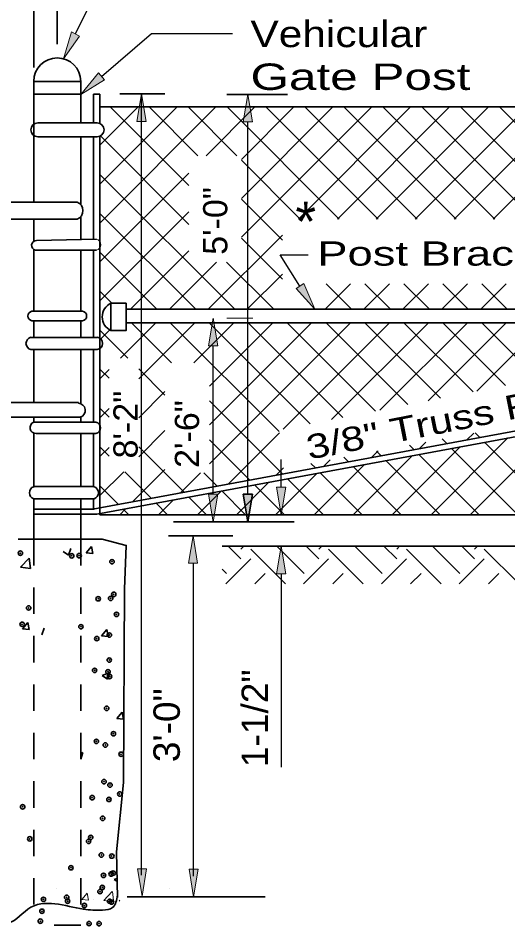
# Model space of a CAD drawing. Extents: x 36.5 to 71.8, y 27 to 49.
# Drawn here: x 63.673 to 65.897, y 41.217 to 45.339 of the extents above; entities that cross this region are included whole.
import ezdxf

# ---------------------------------------------------------------- set-up
doc = ezdxf.new("R2010")
doc.units = 0
doc.header["$LTSCALE"] = 0.04
doc.header["$PDMODE"] = 32
doc.header["$PDSIZE"] = 0.02
doc.linetypes.add('MEDIUM_DASHED', pattern=[4.5, 3, -1.5])
for name, color, linetype, lineweight in [('1', 7, 'Continuous', 35), ('2', 7, 'MEDIUM_DASHED', 35), ('3', 7, 'Continuous', 13), ('4', 7, 'Continuous', 35), ('6', 7, 'Continuous', 13)]:
    doc.layers.add(name, color=color, linetype=linetype, lineweight=lineweight)

msp = doc.modelspace()

# ---------------------------------------------------------------- hatches: boundary and pattern name
at = {"layer": '1'}
for points in [[(64.73733, 44.86825), (64.69567, 44.86825), (64.7165, 44.99325), (64.7165, 44.99325)], [(64.57975, 43.85167), (64.53808, 43.85167), (64.55892, 43.97667), (64.55892, 43.97667)], [(64.88867, 43.20942), (64.847, 43.20942), (64.86783, 43.08442), (64.86783, 43.08442)], [(64.57975, 43.17692), (64.53808, 43.17692), (64.55892, 43.05192), (64.55892, 43.05192)], [(64.73733, 43.17692), (64.69567, 43.17692), (64.7165, 43.05192), (64.7165, 43.05192)], [(64.48825, 42.86358), (64.44658, 42.86358), (64.46742, 42.98858), (64.46742, 42.98858)], [(64.88867, 42.81658), (64.847, 42.81658), (64.86783, 42.94158), (64.86783, 42.94158)], [(64.491, 41.47408), (64.44933, 41.47408), (64.47017, 41.34908), (64.47017, 41.34908)]]:
    msp.add_hatch(color=256, dxfattribs=at).paths.add_polyline_path(points)
at = {"layer": '3'}
for points in [[(63.95233, 45.25808), (63.91492, 45.27658), (63.87842, 45.15525), (63.87842, 45.15525)], [(64.06583, 45.05883), (64.03875, 45.09042), (63.95742, 44.99325), (63.95742, 44.99325)], [(64.21233, 44.87017), (64.254, 44.87017), (64.23317, 44.99517), (64.23317, 44.99517)], [(64.97042, 44.13367), (64.93525, 44.11125), (65.02, 44.01708), (65.02, 44.01708)], [(64.25675, 41.47675), (64.21508, 41.47675), (64.23592, 41.35175), (64.23592, 41.35175)]]:
    msp.add_hatch(color=256, dxfattribs=at).paths.add_polyline_path(points)

# ---------------------------------------------------------------- linework, layer by layer
at = {"layer": '1'}
for p, q in [((63.74375, 45.11458), (63.74375, 46.21133)), ((63.85058, 45.22133), (63.85058, 46.22125)), ((63.74375, 45.05208), (63.74375, 44.504)), ((63.74375, 45.05208), (63.95742, 45.05208)), ((63.95742, 45.05208), (63.95742, 44.86392)), ((63.74375, 44.994), (63.95742, 44.994)), ((64.0155, 44.994), (64.0445, 44.994)), ((64.0155, 44.86392), (64.0155, 44.994)), ((64.0445, 44.86108), (64.0445, 44.994)), ((64.62025, 44.99325), (64.8965, 44.99325)), ((64.0445, 44.93592), (68.68417, 44.93592)), ((63.76233, 44.86392), (64.03133, 44.86392)), ((63.76233, 44.80025), (64.03133, 44.80025)), ((63.95742, 44.80025), (63.95742, 44.49225)), ((64.0155, 44.33525), (64.0155, 44.80025)), ((63.57233, 44.504), (63.94158, 44.504)), ((63.95742, 44.43833), (63.95742, 44.33525)), ((63.57233, 44.42658), (63.94158, 44.42658)), ((63.74375, 44.42658), (63.74375, 44.32583)), ((64.02867, 44.33525), (63.75692, 44.32975)), ((63.74375, 44.28883), (63.74375, 44.00875)), ((64.02867, 44.28542), (63.75167, 44.28542)), ((63.95742, 44.28542), (63.95742, 44.00875)), ((64.0155, 43.88983), (64.0155, 44.28542)), ((63.96533, 44.00875), (63.73583, 44.00875)), ((68.51817, 44.01708), (64.16317, 44.01708)), ((63.96533, 43.9645), (63.73583, 43.9645)), ((63.74375, 43.9645), (63.74375, 43.88983)), ((63.95742, 43.9645), (63.95742, 43.88983)), ((68.51817, 43.95617), (64.16317, 43.95617)), ((64.03125, 43.88983), (63.73058, 43.88983)), ((64.03125, 43.8345), (63.73058, 43.8345)), ((63.74375, 43.8345), (63.74375, 43.59375)), ((63.95742, 43.8345), (63.95742, 43.58883)), ((64.0155, 43.50525), (64.0155, 43.8345)), ((63.94692, 43.59375), (63.55375, 43.59375)), ((64.03092, 43.08717), (66.65875, 43.57383)), ((63.95742, 43.52825), (63.95742, 43.50525)), ((63.95483, 43.52733), (63.55375, 43.52733)), ((63.74375, 43.52733), (63.74375, 43.50525)), ((64.026, 43.50525), (63.74375, 43.50525)), ((63.74375, 43.455), (63.74375, 43.21167)), ((64.026, 43.45267), (63.75433, 43.45267)), ((63.95742, 43.45267), (63.95742, 43.21175)), ((64.0155, 43.21175), (64.0155, 43.45267)), ((63.74392, 43.21175), (64.01817, 43.21175)), ((63.74375, 43.15642), (63.74375, 42.97367)), ((63.74392, 43.15633), (64.01817, 43.15633)), ((63.95742, 43.15633), (63.95742, 42.97367)), ((64.0155, 43.10658), (64.0155, 43.15633)), ((63.74375, 43.08717), (64.03092, 43.08717)), ((64.92717, 43.05192), (64.37892, 43.05192)), ((64.05508, 42.97367), (63.67267, 42.97367)), ((64.35533, 42.98858), (64.64742, 42.98858)), ((63.87733, 42.91775), (63.90225, 42.901)), ((63.90225, 42.901), (63.91242, 42.93117)), ((63.98225, 42.91075), (64.00642, 42.9395)), ((63.98225, 42.91075), (64.01217, 42.90817)), ((64.01217, 42.90808), (64.00642, 42.93942)), ((63.68425, 42.84683), (63.72317, 42.88742)), ((63.72867, 42.83992), (63.72317, 42.88742)), ((63.68425, 42.84683), (63.72867, 42.83992)), ((63.693, 42.566), (63.71717, 42.59475)), ((63.72292, 42.56342), (63.71717, 42.59475)), ((63.693, 42.566), (63.72292, 42.56342)), ((63.78058, 42.53842), (63.79075, 42.56858)), ((64.05167, 42.53467), (64.07575, 42.56333)), ((64.08158, 42.532), (64.07575, 42.56333)), ((64.05167, 42.53467), (64.08158, 42.532)), ((64.05417, 42.35383), (64.08917, 42.36733)), ((64.05417, 42.35383), (64.079, 42.33708)), ((64.079, 42.33708), (64.08917, 42.36725)), ((64.121, 42.15858), (64.14517, 42.18725)), ((64.15092, 42.15592), (64.14517, 42.18725)), ((64.121, 42.15858), (64.15092, 42.15592)), ((63.95742, 42.00083), (63.9675, 42.00475)), ((63.95742, 41.97467), (63.9675, 42.00475)), ((64.10925, 41.42742), (64.12283, 41.43258)), ((64.10925, 41.42742), (64.12308, 41.41808)), ((64.16792, 41.34883), (64.79542, 41.34883))]:
    msp.add_line(p, q, dxfattribs=at)
at = {"layer": '1', "lineweight": 25}
for p, q in [((64.7165, 43.17692), (64.7165, 44.86825)), ((64.55892, 43.17692), (64.55892, 43.85167)), ((64.86783, 43.20942), (64.86783, 43.33442)), ((64.68517, 42.88392), (64.6275, 42.94158)), ((64.68517, 42.92808), (64.69858, 42.94158)), ((64.88717, 42.77033), (64.72933, 42.92808)), ((64.97242, 42.81758), (64.84842, 42.94158)), ((65.03867, 42.88392), (64.981, 42.94158)), ((65.03867, 42.92808), (65.05217, 42.94158)), ((65.24067, 42.77033), (65.08283, 42.92808)), ((65.32592, 42.81758), (65.202, 42.94158)), ((65.39225, 42.88392), (65.33458, 42.94158)), ((65.39225, 42.92808), (65.40567, 42.94158)), ((65.59425, 42.77033), (65.43642, 42.92808)), ((65.6795, 42.81758), (65.55558, 42.94158)), ((65.74575, 42.88392), (65.68817, 42.94158)), ((65.74575, 42.92808), (65.75925, 42.94158)), ((65.94775, 42.77033), (65.79, 42.92808)), ((64.61575, 42.77033), (64.72933, 42.88392)), ((64.96925, 42.77033), (65.08283, 42.88392)), ((65.32283, 42.77033), (65.43642, 42.88392)), ((65.67633, 42.77033), (65.79, 42.88392)), ((64.46742, 42.86358), (64.46742, 41.44233)), ((64.61883, 42.81758), (64.59983, 42.83667)), ((64.74825, 42.77033), (64.79558, 42.81758)), ((64.86783, 42.81658), (64.86783, 42.69158)), ((65.10183, 42.77033), (65.14917, 42.81758)), ((65.45542, 42.77033), (65.50275, 42.81758)), ((65.80892, 42.77033), (65.85625, 42.81758)), ((64.86783, 42.69158), (64.86783, 41.938))]:
    msp.add_line(p, q, dxfattribs=at)
at = {"layer": '1', "lineweight": 13}
for p, q in [((64.62142, 43.97667), (64.73892, 43.97667)), ((64.93033, 43.08442), (65.04783, 43.08442)), ((64.779, 43.05192), (64.8965, 43.05192)), ((64.80958, 42.94158), (64.68783, 42.94158)), ((64.13117, 41.32925), (64.13517, 41.33325))]:
    msp.add_line(p, q, dxfattribs=at)
for points in [[(64.73733, 44.86825), (64.69567, 44.86825), (64.7165, 44.99325), (64.7165, 44.99325)], [(64.57975, 43.85167), (64.53808, 43.85167), (64.55892, 43.97667), (64.55892, 43.97667)], [(64.88867, 43.20942), (64.847, 43.20942), (64.86783, 43.08442), (64.86783, 43.08442)], [(64.57975, 43.17692), (64.53808, 43.17692), (64.55892, 43.05192), (64.55892, 43.05192)], [(64.48825, 42.86358), (64.44658, 42.86358), (64.46742, 42.98858), (64.46742, 42.98858)], [(64.88867, 42.81658), (64.847, 42.81658), (64.86783, 42.94158), (64.86783, 42.94158)], [(64.491, 41.47408), (64.44933, 41.47408), (64.47017, 41.34908), (64.47017, 41.34908)]]:
    msp.add_lwpolyline(points, close=True, dxfattribs=at)
at = {"layer": '1'}
for points in [[(68.68417, 43.08442), (64.0445, 43.08442), (64.0445, 44.80317)], [(63.74375, 43.10933), (64.01292, 43.10933), (66.67925, 43.60308)], [(64.05508, 42.97367), (64.16392, 42.94458), (64.156, 42.74575), (64.15208, 41.86767), (64.1205, 41.55292), (64.12442, 41.34575)]]:
    msp.add_lwpolyline(points, dxfattribs=at)
for points in [[(64.09467, 43.92017), (64.16317, 43.92017), (64.16317, 44.04475), (64.09467, 44.04475)], [(64.73733, 43.17692), (64.69567, 43.17692), (64.7165, 43.05192), (64.7165, 43.05192)]]:
    msp.add_lwpolyline(points, close=True, dxfattribs=at)
for centre, radius, start, end in [((63.85058, 45.05208), 0.10682, 0, 180), ((63.76233, 44.83208), 0.03183, 90, 270), ((64.03133, 44.83208), 0.03183, 270, 90), ((63.925, 44.46533), 0.04214, 293.18474, 66.81526), ((63.75642, 44.30733), 0.02239, 88.67286, 257.73616), ((64.1235, 43.9825), 0.06863, 114.86772, 245.13227), ((63.74042, 43.98667), 0.02259, 101.54063, 258.45936), ((63.96183, 43.98667), 0.02241, 279.04696, 80.95304), ((63.73717, 43.86217), 0.02844, 103.39841, 256.60159), ((64.02917, 43.86217), 0.02775, 274.39888, 85.60112), ((63.94567, 43.5585), 0.03248, 286.27568, 87.90031), ((63.75492, 43.48008), 0.02747, 113.9829, 268.71357), ((64.02025, 43.47892), 0.02691, 282.38791, 77.61208), ((63.75358, 43.184), 0.02932, 109.26234, 250.73765), ((64.00825, 43.184), 0.02939, 289.66025, 70.33974)]:
    msp.add_arc(centre, radius, start, end, dxfattribs=at)
at = {"layer": '1', "lineweight": 13}
msp.add_arc((64.02317, 44.31033), 0.0255, 282.49782, 77.50217, dxfattribs=at)
at = {"layer": '1'}
msp.add_spline([(63.54417, 41.45758), (63.54725, 41.34958), (63.56233, 41.28917), (63.57742, 41.26275), (63.61892, 41.2325), (63.717, 41.29292), (63.96983, 41.29292), (64.05667, 41.28917), (64.10192, 41.3005), (64.12458, 41.35708)], degree=3, dxfattribs=at)
for p in [(63.68325, 42.90967), (63.9165, 42.89775), (63.95017, 42.89842), (64.09942, 42.87075), (64.03667, 42.70258), (64.09333, 42.70433), (64.10742, 42.72275), (63.72083, 42.661), (64.11975, 42.63158), (63.69133, 42.587), (63.95825, 42.57575), (64.08725, 42.53783), (64.03025, 42.52183), (64.08675, 42.42442), (64.02025, 42.3775), (64.08117, 42.37142), (64.08808, 42.34958), (64.07508, 42.205), (64.10592, 42.08967), (64.02833, 42.05483), (64.06908, 42.0385), (64.14083, 41.99675), (64.063, 41.87208), (64.09033, 41.8565), (64.00925, 41.7995), (64.08533, 41.79133), (64.13442, 41.816), (63.6935, 41.75792), (64.05692, 41.70567), (63.726, 41.61233), (63.99292, 41.601), (64.00292, 41.61883), (64.05083, 41.53917), (64.09842, 41.53392), (64.06075, 41.4465), (64.1045, 41.4565), (63.788, 41.3375), (63.8935, 41.34692), (64.04475, 41.37275)]:
    msp.add_point(p, dxfattribs=at)
at = {"layer": '2'}
msp.add_line((63.74375, 42.97367), (63.74375, 41.22067), dxfattribs=at)
msp.add_lwpolyline([(63.95742, 42.97367), (63.95742, 41.22067), (63.74375, 41.22067)], dxfattribs=at)
at = {"layer": '3', "lineweight": 25}
for p, q in [((63.93367, 45.26742), (64.11533, 45.63625)), ((64.23317, 41.44783), (64.23317, 44.99517))]:
    msp.add_line(p, q, dxfattribs=at)
at = {"layer": '3', "lineweight": 35}
msp.add_line((64.13517, 44.99517), (64.33967, 44.99517), dxfattribs=at)
at = {"layer": '3'}
for points in [[(63.95233, 45.25808), (63.91492, 45.27658), (63.87842, 45.15525), (63.87842, 45.15525)], [(64.06583, 45.05883), (64.03875, 45.09042), (63.95742, 44.99325), (63.95742, 44.99325)], [(64.21233, 44.87017), (64.254, 44.87017), (64.23317, 44.99517), (64.23317, 44.99517)], [(64.97042, 44.13367), (64.93525, 44.11125), (65.02, 44.01708), (65.02, 44.01708)], [(64.25675, 41.47675), (64.21508, 41.47675), (64.23592, 41.35175), (64.23592, 41.35175)]]:
    msp.add_lwpolyline(points, close=True, dxfattribs=at)
at = {"layer": '3', "lineweight": 25}
for points in [[(64.05233, 45.07458), (64.27875, 45.26883), (64.64642, 45.26883)], [(64.95283, 44.1225), (64.86242, 44.2645), (64.99083, 44.2645)]]:
    msp.add_lwpolyline(points, dxfattribs=at)
at = {"layer": '4'}
for p, q in [((64.0445, 44.40883), (64.57158, 44.93592)), ((64.0445, 44.58558), (64.39483, 44.93592)), ((64.0445, 44.76242), (64.218, 44.93592)), ((64.44858, 44.57892), (64.09158, 44.93592)), ((64.48967, 44.7145), (64.26833, 44.93592)), ((64.6665, 44.7145), (64.44508, 44.93592)), ((64.527, 44.7145), (64.74833, 44.93592)), ((65.13133, 44.42642), (64.62192, 44.93592)), ((64.68692, 44.34408), (65.27867, 44.93592)), ((64.68692, 44.52083), (65.10192, 44.93592)), ((64.68692, 44.69767), (64.92517, 44.93592)), ((65.30808, 44.42642), (64.79867, 44.93592)), ((64.946, 44.42642), (65.4555, 44.93592)), ((65.48492, 44.42642), (64.97542, 44.93592)), ((65.12283, 44.42642), (65.63225, 44.93592)), ((65.66167, 44.42642), (65.15225, 44.93592)), ((65.29958, 44.42642), (65.809, 44.93592)), ((65.83842, 44.42642), (65.329, 44.93592)), ((65.47633, 44.42642), (65.98583, 44.93592)), ((66.42458, 44.01708), (65.50575, 44.93592)), ((65.65317, 44.42642), (66.16258, 44.93592)), ((66.60142, 44.01708), (65.68258, 44.93592)), ((65.82992, 44.42642), (66.33933, 44.93592)), ((66.77817, 44.01708), (65.85933, 44.93592)), ((64.44858, 44.40208), (64.0465, 44.80417)), ((64.95458, 44.42642), (64.68692, 44.69408)), ((64.0445, 44.23208), (64.44858, 44.63608)), ((64.65683, 44.01708), (64.0445, 44.62933)), ((64.87342, 44.33083), (64.68692, 44.51733)), ((64.0445, 44.05525), (64.44858, 44.45933)), ((64.48008, 44.01708), (64.0445, 44.45258)), ((64.53667, 44.01708), (64.87342, 44.35383)), ((64.87342, 44.154), (64.68692, 44.34058)), ((64.30325, 44.01708), (64.0445, 44.27583)), ((64.18308, 44.01708), (64.44858, 44.2825)), ((64.35983, 44.01708), (64.57358, 44.23075)), ((64.83358, 44.01708), (64.61992, 44.23075)), ((64.71342, 44.01708), (64.87342, 44.17708)), ((65.067, 44.01708), (65.18283, 44.13292)), ((65.18717, 44.01708), (65.07133, 44.13292)), ((65.24375, 44.01708), (65.35958, 44.13292)), ((65.36392, 44.01708), (65.24808, 44.13292)), ((65.4205, 44.01708), (65.53642, 44.13292)), ((65.54075, 44.01708), (65.42483, 44.13292)), ((65.59733, 44.01708), (65.71317, 44.13292)), ((65.7175, 44.01708), (65.60167, 44.13292)), ((65.77408, 44.01708), (65.88992, 44.13292)), ((65.89425, 44.01708), (65.77842, 44.13292)), ((64.13867, 43.79592), (64.299, 43.95617)), ((64.36942, 43.77417), (64.18742, 43.95617)), ((64.22058, 43.701), (64.47575, 43.95617)), ((64.85883, 43.4615), (64.36417, 43.95617)), ((64.4705, 43.77417), (64.6525, 43.95617)), ((64.99967, 43.49742), (64.54092, 43.95617)), ((64.54183, 43.31517), (65.18283, 43.95617)), ((64.54183, 43.49192), (65.00608, 43.95617)), ((64.54183, 43.66867), (64.82933, 43.95617)), ((65.14758, 43.52633), (64.71775, 43.95617)), ((64.87692, 43.4735), (65.35967, 43.95617)), ((65.2955, 43.55517), (64.8945, 43.95617)), ((65.44333, 43.58408), (65.07125, 43.95617)), ((65.09658, 43.51633), (65.53642, 43.95617)), ((65.59125, 43.613), (65.24808, 43.95617)), ((65.31625, 43.55925), (65.71317, 43.95617)), ((65.73917, 43.64183), (65.42483, 43.95617)), ((65.53592, 43.60217), (65.89, 43.95617)), ((65.88708, 43.67075), (65.60158, 43.95617)), ((65.75567, 43.64508), (66.06675, 43.95617)), ((66.03492, 43.69958), (65.77842, 43.95617)), ((64.0445, 43.8785), (64.09467, 43.92858)), ((64.17092, 43.79592), (64.0445, 43.92225)), ((64.08592, 43.70408), (64.0445, 43.7455)), ((64.0445, 43.70175), (64.08592, 43.74308)), ((64.33975, 43.627), (64.22058, 43.74617)), ((64.22058, 43.52425), (64.33975, 43.64342)), ((64.87467, 43.26892), (64.54183, 43.60175)), ((64.08592, 43.52733), (64.0445, 43.56867)), ((64.0445, 43.52492), (64.08592, 43.56633)), ((64.22058, 43.34742), (64.33975, 43.46658)), ((64.62642, 43.22292), (64.85942, 43.456)), ((65.71117, 43.42383), (65.74225, 43.45492)), ((65.72533, 43.08442), (66.11383, 43.47292)), ((65.76958, 43.43467), (65.74825, 43.456)), ((64.7255, 43.24125), (64.54183, 43.425)), ((65.49425, 43.38367), (65.52508, 43.4145)), ((65.5485, 43.08442), (65.89692, 43.43275)), ((65.62042, 43.407), (65.59917, 43.42825)), ((66.11983, 43.08442), (65.79108, 43.41317)), ((64.08592, 43.35058), (64.0445, 43.39192)), ((64.0445, 43.34817), (64.08592, 43.3895)), ((64.42717, 43.186), (64.22058, 43.39267)), ((65.27725, 43.3435), (65.30783, 43.374)), ((65.32208, 43.35175), (65.30108, 43.37275)), ((65.37175, 43.08442), (65.67992, 43.39258)), ((65.47125, 43.37942), (65.45017, 43.4005)), ((65.943, 43.08442), (65.64192, 43.3855)), ((65.06033, 43.30333), (65.09067, 43.33358)), ((65.173, 43.32417), (65.15208, 43.34508)), ((65.195, 43.08442), (65.463, 43.35242)), ((65.5895, 43.08442), (65.34358, 43.33025)), ((65.76625, 43.08442), (65.49275, 43.35792)), ((64.1925, 43.14258), (64.33975, 43.28983)), ((64.84333, 43.26308), (64.87758, 43.29733)), ((65.02383, 43.2965), (65.003, 43.31733)), ((65.01817, 43.08442), (65.246, 43.31225)), ((65.41275, 43.08442), (65.19442, 43.30267)), ((64.0445, 43.17142), (64.15267, 43.2795)), ((64.278, 43.15842), (64.15692, 43.2795)), ((64.40942, 43.18275), (64.50075, 43.27408)), ((64.84142, 43.08442), (65.02908, 43.272)), ((65.05917, 43.08442), (64.89617, 43.24742)), ((65.23592, 43.08442), (65.04533, 43.275)), ((64.12892, 43.13083), (64.0445, 43.21517)), ((64.66467, 43.08442), (64.81208, 43.23183)), ((64.88242, 43.08442), (64.747, 43.21983)), ((64.52883, 43.08442), (64.44867, 43.16458)), ((64.48783, 43.08442), (64.59517, 43.19167)), ((64.70558, 43.08442), (64.59783, 43.19217)), ((64.35208, 43.08442), (64.2995, 43.13692)), ((64.31108, 43.08442), (64.37817, 43.1515)), ((64.13433, 43.08442), (64.16125, 43.11133)), ((68.50067, 42.94158), (64.59983, 42.94158))]:
    msp.add_line(p, q, dxfattribs=at)
at = {"layer": '4', "lineweight": 13}
for p, q in [((64.09883, 44.04475), (64.0445, 44.099)), ((64.57633, 43.21367), (64.51592, 43.27408)), ((64.17525, 43.08442), (64.15042, 43.10933)), ((63.96258, 41.33675), (63.98675, 41.3655)), ((63.9925, 41.33417), (63.98675, 41.3655)), ((64.06192, 41.33242), (64.10083, 41.373)), ((64.10558, 41.33267), (64.10092, 41.373)), ((63.96258, 41.33675), (63.9925, 41.33417)), ((64.06192, 41.33242), (64.10475, 41.32575))]:
    msp.add_line(p, q, dxfattribs=at)
at = {"layer": '4'}
for p in [(63.91275, 41.481), (64.09567, 41.45275), (64.055, 41.39167), (63.89783, 41.32925), (63.97417, 41.30958), (64.08875, 41.32883), (64.097, 41.32533), (63.78117, 41.28375), (63.77383, 41.23858), (63.99508, 41.22767), (64.04075, 41.22733)]:
    msp.add_point(p, dxfattribs=at)
at = {"layer": '6'}
for p, q in [((63.85058, 45.15883), (63.85067, 45.15883)), ((63.74375, 45.05208), (63.74383, 45.05208)), ((64.69317, 44.99325), (64.69325, 44.99325)), ((64.7165, 44.99325), (64.71658, 44.99325)), ((64.55892, 43.97667), (64.559, 43.97667)), ((64.55892, 43.97667), (64.559, 43.97667)), ((64.86783, 43.08442), (64.86792, 43.08442)), ((64.7165, 43.05192), (64.71658, 43.05192)), ((64.779, 43.05192), (64.77908, 43.05192)), ((64.43333, 42.98858), (64.43342, 42.98858)), ((64.86783, 42.94158), (64.86792, 42.94158)), ((64.87208, 42.94158), (64.87217, 42.94158)), ((63.84892, 41.38708), (63.849, 41.38708)), ((64.35892, 41.38708), (64.359, 41.38708))]:
    msp.add_line(p, q, dxfattribs=at)
at = {"layer": '6', "lineweight": 35}
msp.add_line((64.01592, 41.33733), (64.016, 41.33733), dxfattribs=at)

# ---------------------------------------------------------------- texts
at = {"layer": '1', "width": 1.05}
for s, p in [('1-1/2"', (64.80783, 41.938)), ('3\'-0"', (64.40742, 41.96067))]:
    msp.add_text(s, height=0.12, rotation=90, dxfattribs=at).set_placement(p)
at = {"layer": '3'}
for s, height, width, p in [('Vehicular', 0.12, 1.2, (64.72817, 45.20758)), ('Gate Post', 0.12, 1.4, (64.72817, 45.01325)), ('Post Brace', 0.11, 1.4, (65.03167, 44.2155))]:
    msp.add_text(s, height=height, dxfattribs=dict(at, width=width)).set_placement(p)
for s, rotation, width, p in [('5\'-0"', 90, 1.05, (64.62308, 44.2645)), ('3/8" Truss Rod', 11.218, 1.3, (64.99392, 43.33392)), ('8\'-2"', 90, 1.05, (64.21567, 43.33983)), ('2\'-6"', 90, 1.05, (64.49467, 43.29683))]:
    msp.add_text(s, height=0.11, rotation=rotation, dxfattribs=dict(at, width=width)).set_placement(p)
msp.add_text('*', height=0.18, dxfattribs=at).set_placement((64.93242, 44.32567))

doc.saveas('drawing.dxf')
